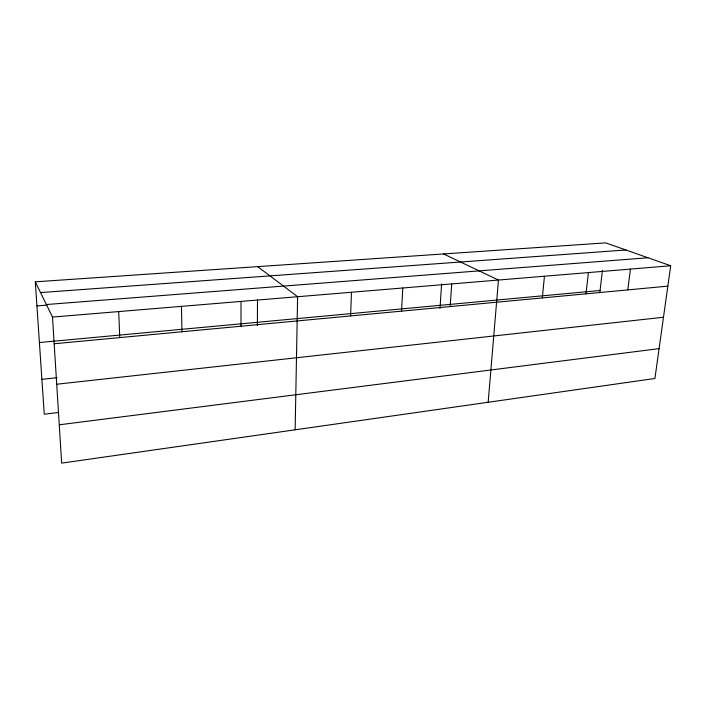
<?xml version="1.0" encoding="UTF-8"?>
<svg xmlns="http://www.w3.org/2000/svg" width="706" height="706" viewBox="0 0 706 706"><rect width="100%" height="100%" fill="white"/><g stroke="black" fill="none" stroke-linecap="round" stroke-linejoin="round"><path stroke-width="1.06" d="M257.381 325.563L257.514 299.529M295.143 429.813L297.605 296.723L257.69 266.639M350.608 315.926L351.464 292.258M401.546 311.143L402.773 287.995M439.988 308.557L441.612 283.918M450.154 306.58L451.716 283.927M488.164 402.27L498.454 280.053L443.58 253.948M542.305 297.923L544.45 276.231M585.998 293.828L588.407 272.578M599.809 292.628L602.447 270.23M627.802 289.901L630.449 269.092M670.7 265.747L654.912 378.478L61.66 463.127L52.5 317.073L35.3 281.826L605.677 242.873L670.7 265.747L52.5 317.073M59.26 424.8L659.095 348.632M58.474 412.489L44.257 414.219L35.3 281.826M56.718 384.232L663.49 317.241M41.901 379.343L57.107 377.71M54.177 343.76L667.841 286.142M39.404 342.534L600.065 290.475M36.933 305.91L46.781 305.142M46.375 304.533L647.967 257.752M40.551 292.575L625.895 249.986M118.705 311.575L119.764 337.6M181.451 306.369L181.954 331.758M241.002 301.427L241.011 326.216"/></g></svg>
